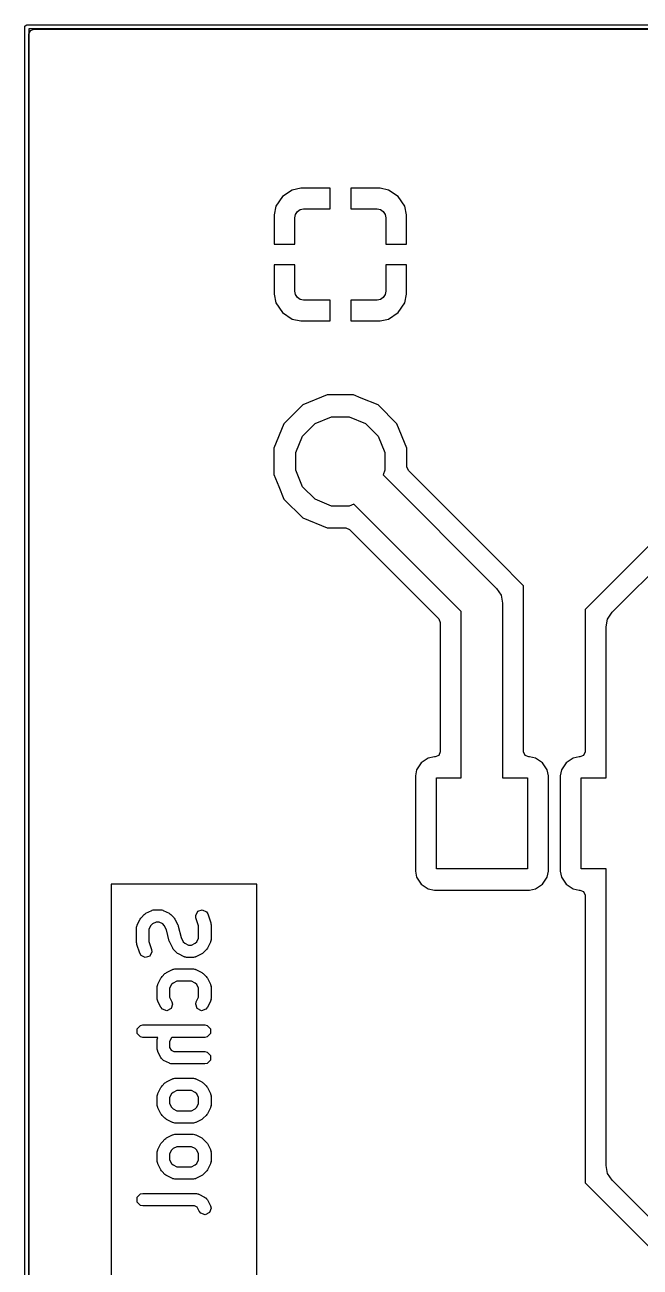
# Model space of a CAD drawing. Header units: millimetres. Extents: x 102.9 to 147, y -135 to -49.9.
# Drawn here: x 102.95 to 117.82, y -79.97 to -49.95 of the extents above; entities that cross this region are included whole.
import ezdxf

# ---------------------------------------------------------------- set-up
doc = ezdxf.new("R2010")
doc.units = ezdxf.units.MM
doc.layers.add('B.Cu', color=153, linetype='CONTINUOUS', true_color=0x4d7fc4)

msp = doc.modelspace()

# ---------------------------------------------------------------- linework, layer by layer
at = {"layer": 'B.Cu', "linetype": 'CONTINUOUS'}
for p, q in [((102.95, -50), (102.953806, -49.980866)), ((102.95, -135), (102.95, -50)), ((102.953806, -49.980866), (102.980866, -49.953806)), ((102.980866, -49.953806), (103, -49.95)), ((103, -49.95), (147, -49.95)), ((103.05, -50.05), (103.05, -134.95)), ((146.95, -50.05), (103.05, -50.05)), ((103.0505, -50.1745), (103.086819, -50.086819)), ((103.086819, -50.086819), (103.1745, -50.0505)), ((103.1745, -50.0505), (146.8255, -50.0505)), ((103.0505, -54.541453), (103.0505, -50.1745)), ((109.41141, -53.941284), (109.176048, -54.098548)), ((109.411414, -53.941282), (109.41141, -53.941284)), ((109.618955, -53.9), (109.411414, -53.941282)), ((110.3275, -53.9), (109.618955, -53.9)), ((110.3275, -54.4), (110.3275, -53.9)), ((111.536045, -53.9), (110.8275, -53.9)), ((110.8275, -53.9), (110.8275, -54.4)), ((111.743585, -53.941282), (111.536045, -53.9)), ((111.743589, -53.941284), (111.743585, -53.941282)), ((111.978951, -54.098548), (111.743589, -53.941284)), ((109.018782, -54.333914), (108.9775, -54.541453)), ((109.018784, -54.33391), (109.018782, -54.333914)), ((109.176048, -54.098548), (109.018784, -54.33391)), ((112.136215, -54.33391), (111.978951, -54.098548)), ((112.136217, -54.333914), (112.136215, -54.33391)), ((112.177499, -54.541453), (112.136217, -54.333914)), ((103.0505, -55.417157), (103.0505, -54.541453)), ((108.9775, -54.541453), (108.9775, -55.25)), ((109.4775, -54.611539), (109.493602, -54.530587)), ((109.4775, -55.25), (109.4775, -54.611539)), ((109.493602, -54.530587), (109.539458, -54.461958)), ((109.539458, -54.461958), (109.608087, -54.416102)), ((109.608087, -54.416102), (109.68904, -54.400001)), ((109.68904, -54.400001), (110.3275, -54.4)), ((110.8275, -54.4), (111.465961, -54.4)), ((111.465961, -54.4), (111.546913, -54.416102)), ((111.546913, -54.416102), (111.615542, -54.461958)), ((111.615542, -54.461958), (111.661398, -54.530587)), ((111.661398, -54.530587), (111.677499, -54.61154)), ((111.677499, -54.61154), (111.677499, -55.25)), ((112.1775, -54.541455), (112.177499, -54.541453)), ((112.1775, -55.25), (112.1775, -54.541455)), ((103.0505, -56.458546), (103.0505, -55.417157)), ((108.9775, -55.25), (109.4775, -55.25)), ((111.677499, -55.25), (112.1775, -55.25)), ((109.477501, -55.75), (108.9775, -55.75)), ((108.9775, -55.75), (108.9775, -56.458546)), ((109.477501, -56.38846), (109.477501, -55.75)), ((112.1775, -55.75), (111.6775, -55.75)), ((111.6775, -55.75), (111.6775, -56.388461)), ((112.1775, -56.458544), (112.1775, -55.75)), ((109.493602, -56.469413), (109.477501, -56.38846)), ((111.6775, -56.388461), (111.661398, -56.469413)), ((103.0505, -60.180048), (103.0505, -56.458546)), ((108.9775, -56.458546), (109.018782, -56.666085)), ((109.018782, -56.666085), (109.018784, -56.666089)), ((109.018784, -56.666089), (109.176048, -56.901451)), ((109.539458, -56.538042), (109.493602, -56.469413)), ((109.608087, -56.583898), (109.539458, -56.538042)), ((109.689039, -56.6), (109.608087, -56.583898)), ((110.3275, -56.599999), (109.689039, -56.6)), ((110.3275, -57.1), (110.3275, -56.599999)), ((111.46596, -56.599999), (110.8275, -56.599999)), ((110.8275, -56.599999), (110.8275, -57.1)), ((111.546913, -56.583898), (111.46596, -56.599999)), ((111.615542, -56.538042), (111.546913, -56.583898)), ((111.661398, -56.469413), (111.615542, -56.538042)), ((111.978951, -56.901451), (112.136215, -56.666089)), ((112.136215, -56.666089), (112.136217, -56.666085)), ((112.136217, -56.666085), (112.177499, -56.458546)), ((112.177499, -56.458546), (112.1775, -56.458544)), ((109.176048, -56.901451), (109.41141, -57.058715)), ((111.743589, -57.058715), (111.978951, -56.901451)), ((109.41141, -57.058715), (109.411414, -57.058717)), ((109.411414, -57.058717), (109.618953, -57.099999)), ((109.618953, -57.099999), (109.618956, -57.1)), ((109.618956, -57.1), (110.3275, -57.1)), ((110.8275, -57.1), (111.536044, -57.1)), ((111.536044, -57.1), (111.536046, -57.099999)), ((111.536046, -57.099999), (111.743585, -57.058717)), ((111.743585, -57.058717), (111.743589, -57.058715)), ((109.666357, -59.13638), (109.21388, -59.588857)), ((110.257548, -58.8915), (109.666357, -59.13638)), ((110.25755, -58.8915), (110.257548, -58.8915)), ((110.89745, -58.8915), (110.25755, -58.8915)), ((110.897451, -58.8915), (110.89745, -58.8915)), ((111.083545, -58.968583), (110.897451, -58.8915)), ((111.488642, -59.13638), (111.083545, -58.968583)), ((111.94112, -59.588858), (111.488642, -59.13638)), ((121.605181, -58.968583), (117.099707, -63.474058)), ((109.966373, -59.585383), (110.362901, -59.421136)), ((110.362901, -59.421136), (110.792099, -59.421136)), ((110.792099, -59.421136), (111.188627, -59.585383)), ((117.146447, -64.146447), (122.146447, -59.146446)), ((109.21388, -59.588857), (108.969, -60.180048)), ((109.662883, -59.888873), (109.966373, -59.585383)), ((111.188627, -59.585383), (111.492117, -59.888873)), ((112.185999, -60.180048), (111.94112, -59.588858)), ((109.498636, -60.285401), (109.662883, -59.888873)), ((111.492117, -59.888873), (111.656364, -60.285401)), ((103.0505, -103.7484), (103.0505, -60.180048)), ((108.969, -60.180048), (108.969, -60.819951)), ((109.498636, -60.714599), (109.498636, -60.285401)), ((111.656364, -60.285401), (111.656364, -60.714599)), ((112.186, -60.180051), (112.185999, -60.180048)), ((112.186, -60.630904), (112.186, -60.180051)), ((112.222319, -60.718585), (112.186, -60.630904)), ((108.969, -60.819951), (109.088521, -61.108499)), ((109.662883, -61.111127), (109.498636, -60.714599)), ((111.656364, -60.714599), (111.610333, -60.825727)), ((111.610333, -60.825727), (114.353553, -63.568947)), ((114.400292, -62.896558), (112.222319, -60.718585)), ((109.088521, -61.108499), (109.21388, -61.411142)), ((109.966373, -61.414617), (109.662883, -61.111127)), ((109.21388, -61.411142), (109.666358, -61.86362)), ((110.362901, -61.578864), (109.966373, -61.414617)), ((110.903227, -61.532833), (110.792099, -61.578864)), ((113.5, -64.129606), (110.903227, -61.532833)), ((110.792099, -61.578864), (110.362901, -61.578864)), ((109.666358, -61.86362), (110.25755, -62.1085)), ((110.25755, -62.1085), (110.708404, -62.1085)), ((110.708404, -62.1085), (110.796085, -62.144819)), ((110.796085, -62.144819), (112.955181, -64.303915)), ((114.400295, -62.89656), (114.400292, -62.896558)), ((115.0085, -63.504765), (114.400295, -62.89656)), ((114.353553, -63.568947), (114.46194, -63.731158)), ((115.0085, -67.5175), (115.0085, -63.504765)), ((117.099707, -63.474058), (116.4915, -64.082264)), ((114.46194, -63.731158), (114.5, -63.9225)), ((114.5, -63.9225), (114.5, -68.15)), ((113.5, -68.15), (113.5, -64.129606)), ((116.4915, -64.082264), (116.4915, -67.5175)), ((117.03806, -64.308658), (117.146447, -64.146447)), ((112.955181, -64.303915), (112.9915, -64.391596)), ((112.9915, -64.391596), (112.9915, -67.5175)), ((117, -64.5), (117.03806, -64.308658)), ((117, -68.15), (117, -64.5)), ((112.9915, -67.5175), (112.955181, -67.605181)), ((115.044819, -67.605181), (115.0085, -67.5175)), ((116.4915, -67.5175), (116.455181, -67.605181)), ((112.533392, -67.783392), (112.421004, -67.951593)), ((112.701593, -67.671004), (112.533392, -67.783392)), ((112.701597, -67.671002), (112.701593, -67.671004)), ((112.849915, -67.6415), (112.701597, -67.671002)), ((112.8675, -67.6415), (112.849915, -67.6415)), ((112.955181, -67.605181), (112.8675, -67.6415)), ((115.1325, -67.6415), (115.044819, -67.605181)), ((115.150082, -67.6415), (115.1325, -67.6415)), ((115.150085, -67.6415), (115.150082, -67.6415)), ((115.298402, -67.671002), (115.150085, -67.6415)), ((115.298405, -67.671003), (115.298402, -67.671002)), ((115.298407, -67.671004), (115.298405, -67.671003)), ((115.466608, -67.783392), (115.298407, -67.671004)), ((115.578996, -67.951593), (115.466608, -67.783392)), ((116.033392, -67.783392), (115.921004, -67.951593)), ((116.201593, -67.671004), (116.033392, -67.783392)), ((116.201597, -67.671002), (116.201593, -67.671004)), ((116.349915, -67.6415), (116.201597, -67.671002)), ((116.3675, -67.6415), (116.349915, -67.6415)), ((116.455181, -67.605181), (116.3675, -67.6415)), ((112.421002, -67.951597), (112.3915, -68.099913)), ((112.3915, -68.099913), (112.3915, -70.400086)), ((112.421004, -67.951593), (112.421002, -67.951597)), ((115.578996, -67.951596), (115.578996, -67.951593)), ((115.578997, -67.951597), (115.578996, -67.951596)), ((115.608499, -68.099913), (115.578997, -67.951597)), ((115.6085, -68.099915), (115.608499, -68.099913)), ((115.6085, -68.099918), (115.6085, -68.099915)), ((115.6085, -70.400082), (115.6085, -68.099918)), ((115.921002, -67.951597), (115.8915, -68.099913)), ((115.8915, -68.099913), (115.8915, -70.400086)), ((115.921004, -67.951593), (115.921002, -67.951597)), ((112.9, -70.35), (112.9, -68.15)), ((112.9, -68.15), (113.5, -68.15)), ((114.5, -68.15), (115.1, -68.15)), ((115.1, -68.15), (115.1, -70.35)), ((116.4, -70.35), (116.4, -68.15)), ((116.4, -68.15), (117, -68.15)), ((112.3915, -70.400086), (112.421002, -70.548402)), ((112.421002, -70.548402), (112.421003, -70.548405)), ((112.421003, -70.548405), (112.421004, -70.548407)), ((112.421004, -70.548407), (112.533392, -70.716608)), ((115.1, -70.35), (112.9, -70.35)), ((115.466608, -70.716608), (115.578996, -70.548407)), ((115.578996, -70.548407), (115.6085, -70.400082)), ((115.8915, -70.400086), (115.921002, -70.548402)), ((115.921002, -70.548402), (115.921003, -70.548405)), ((115.921003, -70.548405), (115.921004, -70.548407)), ((115.921004, -70.548407), (116.033392, -70.716608)), ((117, -70.35), (116.4, -70.35)), ((117, -77.515634), (117, -70.35)), ((108.559328, -70.717764), (105.035509, -70.717764)), ((105.035509, -70.717764), (105.035509, -103.7484)), ((108.559328, -90.361852), (108.559328, -70.717764)), ((112.533392, -70.716608), (112.701593, -70.828996)), ((112.701593, -70.828996), (112.701596, -70.828996)), ((112.701596, -70.828996), (112.701597, -70.828997)), ((112.701597, -70.828997), (112.849913, -70.858499)), ((115.150085, -70.858499), (115.298407, -70.828996)), ((115.298407, -70.828996), (115.466608, -70.716608)), ((116.033392, -70.716608), (116.201593, -70.828996)), ((116.201593, -70.828996), (116.201596, -70.828996)), ((116.201596, -70.828996), (116.201597, -70.828997)), ((116.201597, -70.828997), (116.349913, -70.858499)), ((112.849913, -70.858499), (112.849916, -70.8585)), ((112.849916, -70.8585), (112.849918, -70.8585)), ((112.849918, -70.8585), (115.150084, -70.8585)), ((115.150084, -70.8585), (115.150085, -70.858499)), ((116.349913, -70.858499), (116.349916, -70.8585)), ((116.349916, -70.8585), (116.349918, -70.8585)), ((116.349918, -70.8585), (116.3675, -70.8585)), ((116.3675, -70.8585), (116.455181, -70.894819)), ((116.455181, -70.894819), (116.4915, -70.9825)), ((116.4915, -70.9825), (116.4915, -77.933369)), ((105.76619, -71.519874), (105.837618, -71.448445)), ((105.837618, -71.448445), (105.85761, -71.435085)), ((105.85761, -71.435085), (105.876603, -71.420346)), ((105.876603, -71.420346), (106.019461, -71.348918)), ((106.019461, -71.348918), (106.026704, -71.346934)), ((106.026704, -71.346934), (106.029139, -71.3445)), ((106.029139, -71.3445), (106.052723, -71.339808)), ((106.052723, -71.339808), (106.07591, -71.333459)), ((106.07591, -71.333459), (106.079175, -71.334547)), ((106.079175, -71.334547), (106.086542, -71.333082)), ((106.086542, -71.333082), (106.2294, -71.333082)), ((106.2294, -71.333082), (106.236767, -71.334547)), ((106.236767, -71.334547), (106.240033, -71.333459)), ((106.240033, -71.333459), (106.263222, -71.339809)), ((106.263222, -71.339809), (106.286803, -71.3445)), ((106.286803, -71.3445), (106.289236, -71.346933)), ((106.289236, -71.346933), (106.296482, -71.348918)), ((106.296482, -71.348918), (106.439339, -71.420346)), ((106.439339, -71.420346), (106.458331, -71.435085)), ((106.458331, -71.435085), (106.478324, -71.448445)), ((106.478324, -71.448445), (106.549752, -71.519874)), ((107.079777, -71.472448), (107.13112, -71.369764)), ((107.13112, -71.369764), (107.240034, -71.333459)), ((107.240034, -71.333459), (107.342718, -71.384802)), ((107.342718, -71.384802), (107.371703, -71.435648)), ((107.371703, -71.435648), (107.443131, -71.649934)), ((105.651205, -71.758163), (105.657555, -71.734973)), ((105.657555, -71.734973), (105.662246, -71.711393)), ((105.662246, -71.711393), (105.664679, -71.708959)), ((105.664679, -71.708959), (105.666664, -71.701714)), ((105.666664, -71.701714), (105.738093, -71.558857)), ((105.738093, -71.558857), (105.752832, -71.539864)), ((105.752832, -71.539864), (105.76619, -71.519874)), ((105.995535, -71.714791), (105.950828, -71.804206)), ((106.032539, -71.677787), (105.995535, -71.714791)), ((106.121952, -71.633082), (106.032539, -71.677787)), ((106.19399, -71.633082), (106.121952, -71.633082)), ((106.283401, -71.677787), (106.19399, -71.633082)), ((106.320406, -71.714792), (106.283401, -71.677787)), ((106.373586, -71.821152), (106.320406, -71.714792)), ((106.549752, -71.519874), (106.563109, -71.539864)), ((106.563109, -71.539864), (106.577849, -71.558857)), ((106.577849, -71.558857), (106.649278, -71.701713)), ((106.649278, -71.701713), (106.653618, -71.717563)), ((106.653618, -71.717563), (106.660635, -71.732416)), ((106.660635, -71.732416), (106.728069, -72.002154)), ((107.087097, -71.530516), (107.079777, -71.472448)), ((107.150828, -71.72171), (107.087097, -71.530516)), ((107.150828, -72.0191), (107.150828, -71.72171)), ((107.443131, -71.649934), (107.446138, -71.673792)), ((107.446138, -71.673792), (107.450828, -71.697368)), ((107.450828, -71.697368), (107.450828, -72.05451)), ((105.650828, -71.768796), (105.652293, -71.761428)), ((105.650828, -72.125939), (105.650828, -71.768796)), ((105.652293, -71.761428), (105.651205, -71.758163)), ((105.950828, -71.804206), (105.950828, -72.101598)), ((106.441021, -72.09089), (106.373586, -71.821152)), ((106.728069, -72.002154), (106.781248, -72.108513)), ((107.106122, -72.108512), (107.150828, -72.0191)), ((105.655519, -72.149522), (105.650828, -72.125939)), ((105.658526, -72.173373), (105.655519, -72.149522)), ((105.729954, -72.387659), (105.658526, -72.173373)), ((105.950828, -72.101598), (106.014559, -72.29279)), ((106.02188, -72.350858), (105.970538, -72.453543)), ((106.014559, -72.29279), (106.02188, -72.350858)), ((106.448037, -72.105743), (106.441021, -72.09089)), ((106.452378, -72.121592), (106.448037, -72.105743)), ((106.523807, -72.26445), (106.452378, -72.121592)), ((106.538546, -72.283442), (106.523807, -72.26445)), ((106.551906, -72.303435), (106.538546, -72.283442)), ((106.623335, -72.374863), (106.551906, -72.303435)), ((106.781248, -72.108513), (106.818253, -72.145517)), ((106.818253, -72.145517), (106.907667, -72.190225)), ((106.907667, -72.190225), (106.979704, -72.190225)), ((106.979704, -72.190225), (107.069118, -72.145517)), ((107.069118, -72.145517), (107.106122, -72.108512)), ((107.335465, -72.303435), (107.264036, -72.374863)), ((107.348824, -72.283441), (107.335465, -72.303435)), ((107.363564, -72.264449), (107.348824, -72.283441)), ((107.434993, -72.121591), (107.363564, -72.264449)), ((107.436976, -72.114346), (107.434993, -72.121591)), ((107.43941, -72.111913), (107.436976, -72.114346)), ((107.4441, -72.088334), (107.43941, -72.111913)), ((107.450451, -72.065142), (107.4441, -72.088334)), ((107.450828, -72.05451), (107.449362, -72.061876)), ((107.449362, -72.061876), (107.450451, -72.065142)), ((105.758939, -72.438506), (105.729954, -72.387659)), ((105.861623, -72.489848), (105.758939, -72.438506)), ((105.970538, -72.453543), (105.861623, -72.489848)), ((106.643325, -72.38822), (106.623335, -72.374863)), ((106.662318, -72.40296), (106.643325, -72.38822)), ((106.805174, -72.474389), (106.662318, -72.40296)), ((106.81242, -72.476373), (106.805174, -72.474389)), ((106.814854, -72.478807), (106.81242, -72.476373)), ((106.83843, -72.483496), (106.814854, -72.478807)), ((106.861623, -72.489848), (106.83843, -72.483496)), ((106.864888, -72.488759), (106.861623, -72.489848)), ((106.872257, -72.490225), (106.864888, -72.488759)), ((107.015114, -72.490225), (106.872257, -72.490225)), ((107.022481, -72.488759), (107.015114, -72.490225)), ((107.025747, -72.489848), (107.022481, -72.488759)), ((107.048936, -72.483497), (107.025747, -72.489848)), ((107.072517, -72.478807), (107.048936, -72.483497)), ((107.07495, -72.476373), (107.072517, -72.478807)), ((107.082196, -72.474389), (107.07495, -72.476373)), ((107.225053, -72.40296), (107.082196, -72.474389)), ((107.244045, -72.38822), (107.225053, -72.40296)), ((107.264036, -72.374863), (107.244045, -72.38822)), ((106.252832, -72.968435), (106.26619, -72.948445)), ((106.26619, -72.948445), (106.337618, -72.877016)), ((106.337618, -72.877016), (106.35761, -72.863656)), ((106.35761, -72.863656), (106.376603, -72.848917)), ((106.376603, -72.848917), (106.519461, -72.777489)), ((106.519461, -72.777489), (106.526704, -72.775505)), ((106.526704, -72.775505), (106.529139, -72.773071)), ((106.529139, -72.773071), (106.552723, -72.768379)), ((106.552723, -72.768379), (106.57591, -72.76203)), ((106.57591, -72.76203), (106.579175, -72.763118)), ((106.579175, -72.763118), (106.586542, -72.761653)), ((106.586542, -72.761653), (107.015114, -72.761653)), ((107.015114, -72.761653), (107.022481, -72.763118)), ((107.022481, -72.763118), (107.025747, -72.76203)), ((107.025747, -72.76203), (107.048936, -72.76838)), ((107.048936, -72.76838), (107.072517, -72.773071)), ((107.072517, -72.773071), (107.07495, -72.775504)), ((107.07495, -72.775504), (107.082196, -72.777489)), ((107.082196, -72.777489), (107.225053, -72.848917)), ((107.225053, -72.848917), (107.244045, -72.863657)), ((107.244045, -72.863657), (107.264037, -72.877015)), ((107.264037, -72.877015), (107.335466, -72.948444)), ((107.335466, -72.948444), (107.348823, -72.968435)), ((106.150828, -73.197367), (106.152293, -73.189999)), ((106.150828, -73.483081), (106.150828, -73.197367)), ((106.151205, -73.186734), (106.157555, -73.163544)), ((106.152293, -73.189999), (106.151205, -73.186734)), ((106.157555, -73.163544), (106.162246, -73.139964)), ((106.162246, -73.139964), (106.164679, -73.13753)), ((106.164679, -73.13753), (106.166664, -73.130285)), ((106.166664, -73.130285), (106.238093, -72.987428)), ((106.238093, -72.987428), (106.252832, -72.968435)), ((106.495535, -73.143362), (106.450828, -73.232777)), ((106.450828, -73.232777), (106.450828, -73.447671)), ((106.532539, -73.106358), (106.495535, -73.143362)), ((106.621952, -73.061653), (106.532539, -73.106358)), ((106.979704, -73.061653), (106.621952, -73.061653)), ((107.069116, -73.106358), (106.979704, -73.061653)), ((107.106121, -73.143363), (107.069116, -73.106358)), ((107.150828, -73.232776), (107.106121, -73.143363)), ((107.150828, -73.447671), (107.150828, -73.232776)), ((107.348823, -72.968435), (107.363564, -72.987428)), ((107.363564, -72.987428), (107.434992, -73.130286)), ((107.434992, -73.130286), (107.436975, -73.137529)), ((107.436975, -73.137529), (107.43941, -73.139964)), ((107.43941, -73.139964), (107.444101, -73.163548)), ((107.444101, -73.163548), (107.450451, -73.186735)), ((107.450451, -73.186735), (107.449362, -73.19)), ((107.449362, -73.19), (107.450828, -73.197367)), ((107.450828, -73.197367), (107.450828, -73.483081)), ((106.152293, -73.490448), (106.150828, -73.483081)), ((106.151205, -73.493714), (106.152293, -73.490448)), ((106.157555, -73.516903), (106.151205, -73.493714)), ((106.162246, -73.540484), (106.157555, -73.516903)), ((106.164679, -73.542917), (106.162246, -73.540484)), ((106.166664, -73.550163), (106.164679, -73.542917)), ((106.238093, -73.693021), (106.166664, -73.550163)), ((106.450828, -73.447671), (106.506421, -73.558857)), ((107.095236, -73.558858), (107.150828, -73.447671)), ((107.434993, -73.550162), (107.363564, -73.69302)), ((107.436976, -73.542917), (107.434993, -73.550162)), ((107.43941, -73.540484), (107.436976, -73.542917)), ((107.4441, -73.516905), (107.43941, -73.540484)), ((107.450451, -73.493713), (107.4441, -73.516905)), ((107.450828, -73.483081), (107.449362, -73.490447)), ((107.449362, -73.490447), (107.450451, -73.493713)), ((106.273977, -73.739257), (106.238093, -73.693021)), ((106.38289, -73.775562), (106.273977, -73.739257)), ((106.485576, -73.724219), (106.38289, -73.775562)), ((106.52188, -73.615306), (106.485576, -73.724219)), ((106.506421, -73.558857), (106.52188, -73.615306)), ((107.079777, -73.615307), (107.095236, -73.558858)), ((107.116082, -73.72422), (107.079777, -73.615307)), ((107.218768, -73.775562), (107.116082, -73.72422)), ((107.327681, -73.739257), (107.218768, -73.775562)), ((107.363564, -73.69302), (107.327681, -73.739257)), ((105.662246, -74.211392), (105.743425, -74.130213)), ((105.743425, -74.130213), (105.800828, -74.118795)), ((105.800828, -74.118795), (107.300828, -74.118795)), ((107.300828, -74.118795), (107.358231, -74.130213)), ((107.358231, -74.130213), (107.43941, -74.211392)), ((105.662246, -74.326198), (105.662246, -74.211392)), ((105.743425, -74.407377), (105.662246, -74.326198)), ((105.800828, -74.418795), (105.743425, -74.407377)), ((106.165898, -74.418795), (105.800828, -74.418795)), ((106.151205, -74.472448), (106.157555, -74.449258)), ((106.157555, -74.449258), (106.162246, -74.425678)), ((106.162246, -74.425678), (106.164679, -74.423244)), ((106.164679, -74.423244), (106.165898, -74.418795)), ((106.495535, -74.429076), (106.450828, -74.518491)), ((106.505818, -74.418795), (106.495535, -74.429076)), ((107.300828, -74.418795), (106.505818, -74.418795)), ((107.358231, -74.407377), (107.300828, -74.418795)), ((107.43941, -74.326198), (107.358231, -74.407377)), ((107.43941, -74.211392), (107.43941, -74.326198)), ((106.150828, -74.483081), (106.152293, -74.475713)), ((106.150828, -74.697367), (106.150828, -74.483081)), ((106.152293, -74.704734), (106.150828, -74.697367)), ((106.152293, -74.475713), (106.151205, -74.472448)), ((106.151205, -74.708), (106.152293, -74.704734)), ((106.157555, -74.731189), (106.151205, -74.708)), ((106.162246, -74.75477), (106.157555, -74.731189)), ((106.450828, -74.518491), (106.450828, -74.661956)), ((106.450828, -74.661956), (106.48406, -74.728421)), ((106.48406, -74.728421), (106.550524, -74.761653)), ((106.164679, -74.757203), (106.162246, -74.75477)), ((106.166664, -74.764449), (106.164679, -74.757203)), ((106.238093, -74.907306), (106.166664, -74.764449)), ((106.256402, -74.930898), (106.238093, -74.907306)), ((106.258938, -74.938504), (106.256402, -74.930898)), ((106.267405, -74.945075), (106.258938, -74.938504)), ((106.273977, -74.953543), (106.267405, -74.945075)), ((106.281582, -74.956078), (106.273977, -74.953543)), ((106.305175, -74.974388), (106.281582, -74.956078)), ((106.448031, -75.045817), (106.305175, -74.974388)), ((106.455277, -75.047801), (106.448031, -75.045817)), ((106.457711, -75.050235), (106.455277, -75.047801)), ((106.481287, -75.054924), (106.457711, -75.050235)), ((106.550524, -74.761653), (107.300828, -74.761653)), ((107.300828, -74.761653), (107.358231, -74.773071)), ((107.358231, -75.050235), (107.300828, -75.061653)), ((107.358231, -74.773071), (107.43941, -74.85425)), ((107.43941, -74.969056), (107.358231, -75.050235)), ((107.43941, -74.85425), (107.43941, -74.969056)), ((106.50448, -75.061276), (106.481287, -75.054924)), ((106.507745, -75.060187), (106.50448, -75.061276)), ((106.515114, -75.061653), (106.507745, -75.060187)), ((107.300828, -75.061653), (106.515114, -75.061653)), ((106.166664, -75.773142), (106.238093, -75.630285)), ((106.238093, -75.630285), (106.252832, -75.611292)), ((106.252832, -75.611292), (106.26619, -75.591302)), ((106.26619, -75.591302), (106.337618, -75.519873)), ((106.337618, -75.519873), (106.35761, -75.506513)), ((106.35761, -75.506513), (106.376603, -75.491774)), ((106.376603, -75.491774), (106.519461, -75.420346)), ((106.519461, -75.420346), (106.526704, -75.418362)), ((106.526704, -75.418362), (106.529139, -75.415928)), ((106.529139, -75.415928), (106.552723, -75.411236)), ((106.552723, -75.411236), (106.57591, -75.404887)), ((106.57591, -75.404887), (106.579175, -75.405975)), ((106.579175, -75.405975), (106.586542, -75.40451)), ((106.586542, -75.40451), (107.015114, -75.40451)), ((107.015114, -75.40451), (107.022481, -75.405975)), ((107.022481, -75.405975), (107.025747, -75.404887)), ((107.025747, -75.404887), (107.048936, -75.411237)), ((107.048936, -75.411237), (107.072517, -75.415928)), ((107.072517, -75.415928), (107.07495, -75.418361)), ((107.07495, -75.418361), (107.082196, -75.420346)), ((107.082196, -75.420346), (107.225053, -75.491774)), ((107.225053, -75.491774), (107.244045, -75.506514)), ((107.244045, -75.506514), (107.264037, -75.519872)), ((107.264037, -75.519872), (107.335466, -75.591301)), ((107.335466, -75.591301), (107.348823, -75.611292)), ((107.348823, -75.611292), (107.363564, -75.630285)), ((107.363564, -75.630285), (107.434992, -75.773143)), ((106.150828, -75.840224), (106.152293, -75.832856)), ((106.150828, -76.05451), (106.150828, -75.840224)), ((106.151205, -75.829591), (106.157555, -75.806401)), ((106.152293, -75.832856), (106.151205, -75.829591)), ((106.157555, -75.806401), (106.162246, -75.782821)), ((106.162246, -75.782821), (106.164679, -75.780387)), ((106.164679, -75.780387), (106.166664, -75.773142)), ((106.495535, -75.786219), (106.450828, -75.875634)), ((106.450828, -75.875634), (106.450828, -76.019099)), ((106.532539, -75.749215), (106.495535, -75.786219)), ((106.621952, -75.70451), (106.532539, -75.749215)), ((106.979704, -75.70451), (106.621952, -75.70451)), ((107.069116, -75.749215), (106.979704, -75.70451)), ((107.106121, -75.78622), (107.069116, -75.749215)), ((107.150828, -75.875633), (107.106121, -75.78622)), ((107.150828, -76.0191), (107.150828, -75.875633)), ((107.434992, -75.773143), (107.436975, -75.780386)), ((107.436975, -75.780386), (107.43941, -75.782821)), ((107.43941, -75.782821), (107.444101, -75.806405)), ((107.444101, -75.806405), (107.450451, -75.829592)), ((107.450451, -75.829592), (107.449362, -75.832857)), ((107.449362, -75.832857), (107.450828, -75.840224)), ((107.450828, -75.840224), (107.450828, -76.05451)), ((106.152293, -76.061877), (106.150828, -76.05451)), ((106.151205, -76.065143), (106.152293, -76.061877)), ((106.157555, -76.088332), (106.151205, -76.065143)), ((106.162246, -76.111913), (106.157555, -76.088332)), ((106.164679, -76.114346), (106.162246, -76.111913)), ((106.166664, -76.121592), (106.164679, -76.114346)), ((106.238093, -76.264449), (106.166664, -76.121592)), ((106.450828, -76.019099), (106.495535, -76.108514)), ((106.495535, -76.108514), (106.532539, -76.145518)), ((106.532539, -76.145518), (106.621952, -76.190224)), ((106.621952, -76.190224), (106.979704, -76.190224)), ((106.979704, -76.190224), (107.069116, -76.145518)), ((107.069116, -76.145518), (107.106121, -76.108513)), ((107.106121, -76.108513), (107.150828, -76.0191)), ((107.434992, -76.121591), (107.363564, -76.264449)), ((107.436975, -76.114347), (107.434992, -76.121591)), ((107.43941, -76.111913), (107.436975, -76.114347)), ((107.444101, -76.088328), (107.43941, -76.111913)), ((107.450451, -76.065142), (107.444101, -76.088328)), ((107.450828, -76.05451), (107.449362, -76.061876)), ((107.449362, -76.061876), (107.450451, -76.065142)), ((106.252832, -76.283441), (106.238093, -76.264449)), ((106.26619, -76.303432), (106.252832, -76.283441)), ((106.337618, -76.374861), (106.26619, -76.303432)), ((106.35761, -76.38822), (106.337618, -76.374861)), ((106.376603, -76.40296), (106.35761, -76.38822)), ((106.519461, -76.474388), (106.376603, -76.40296)), ((106.526704, -76.476371), (106.519461, -76.474388)), ((106.529139, -76.478806), (106.526704, -76.476371)), ((106.552723, -76.483497), (106.529139, -76.478806)), ((106.57591, -76.489847), (106.552723, -76.483497)), ((106.579175, -76.488758), (106.57591, -76.489847)), ((106.586542, -76.490224), (106.579175, -76.488758)), ((107.015114, -76.490224), (106.586542, -76.490224)), ((107.022481, -76.488758), (107.015114, -76.490224)), ((107.025747, -76.489847), (107.022481, -76.488758)), ((107.048936, -76.483496), (107.025747, -76.489847)), ((107.072517, -76.478806), (107.048936, -76.483496)), ((107.07495, -76.476372), (107.072517, -76.478806)), ((107.082196, -76.474388), (107.07495, -76.476372)), ((107.225053, -76.40296), (107.082196, -76.474388)), ((107.244045, -76.388219), (107.225053, -76.40296)), ((107.264037, -76.374862), (107.244045, -76.388219)), ((107.335466, -76.303433), (107.264037, -76.374862)), ((107.348823, -76.283441), (107.335466, -76.303433)), ((107.363564, -76.264449), (107.348823, -76.283441)), ((106.35761, -76.863656), (106.376603, -76.848917)), ((106.376603, -76.848917), (106.519461, -76.777489)), ((106.519461, -76.777489), (106.526704, -76.775505)), ((106.526704, -76.775505), (106.529139, -76.773071)), ((106.529139, -76.773071), (106.552723, -76.768379)), ((106.552723, -76.768379), (106.57591, -76.76203)), ((106.57591, -76.76203), (106.579175, -76.763118)), ((106.579175, -76.763118), (106.586542, -76.761653)), ((106.586542, -76.761653), (107.015114, -76.761653)), ((107.015114, -76.761653), (107.022481, -76.763118)), ((107.022481, -76.763118), (107.025747, -76.76203)), ((107.025747, -76.76203), (107.048936, -76.76838)), ((107.048936, -76.76838), (107.072517, -76.773071)), ((107.072517, -76.773071), (107.07495, -76.775504)), ((107.07495, -76.775504), (107.082196, -76.777489)), ((107.082196, -76.777489), (107.225053, -76.848917)), ((107.225053, -76.848917), (107.244045, -76.863657)), ((106.157555, -77.163544), (106.162246, -77.139964)), ((106.162246, -77.139964), (106.164679, -77.13753)), ((106.164679, -77.13753), (106.166664, -77.130285)), ((106.166664, -77.130285), (106.238093, -76.987428)), ((106.238093, -76.987428), (106.252832, -76.968435)), ((106.252832, -76.968435), (106.26619, -76.948445)), ((106.26619, -76.948445), (106.337618, -76.877016)), ((106.337618, -76.877016), (106.35761, -76.863656)), ((106.495535, -77.143362), (106.450828, -77.232777)), ((106.532539, -77.106358), (106.495535, -77.143362)), ((106.621952, -77.061653), (106.532539, -77.106358)), ((106.979704, -77.061653), (106.621952, -77.061653)), ((107.069116, -77.106358), (106.979704, -77.061653)), ((107.106121, -77.143363), (107.069116, -77.106358)), ((107.150828, -77.232776), (107.106121, -77.143363)), ((107.244045, -76.863657), (107.264037, -76.877015)), ((107.264037, -76.877015), (107.335466, -76.948444)), ((107.335466, -76.948444), (107.348823, -76.968435)), ((107.348823, -76.968435), (107.363564, -76.987428)), ((107.363564, -76.987428), (107.434992, -77.130286)), ((107.434992, -77.130286), (107.436975, -77.137529)), ((107.436975, -77.137529), (107.43941, -77.139964)), ((107.43941, -77.139964), (107.444101, -77.163548)), ((106.150828, -77.197367), (106.152293, -77.189999)), ((106.150828, -77.411653), (106.150828, -77.197367)), ((106.152293, -77.41902), (106.150828, -77.411653)), ((106.151205, -77.186734), (106.157555, -77.163544)), ((106.152293, -77.189999), (106.151205, -77.186734)), ((106.151205, -77.422286), (106.152293, -77.41902)), ((106.157555, -77.445475), (106.151205, -77.422286)), ((106.162246, -77.469056), (106.157555, -77.445475)), ((106.450828, -77.232777), (106.450828, -77.376242)), ((106.450828, -77.376242), (106.495535, -77.465657)), ((107.106121, -77.465656), (107.150828, -77.376243)), ((107.150828, -77.376243), (107.150828, -77.232776)), ((107.444101, -77.445471), (107.43941, -77.469056)), ((107.444101, -77.163548), (107.450451, -77.186735)), ((107.450451, -77.422285), (107.444101, -77.445471)), ((107.450451, -77.186735), (107.449362, -77.19)), ((107.449362, -77.19), (107.450828, -77.197367)), ((107.450828, -77.411653), (107.449362, -77.419019)), ((107.449362, -77.419019), (107.450451, -77.422285)), ((107.450828, -77.197367), (107.450828, -77.411653)), ((106.164679, -77.471489), (106.162246, -77.469056)), ((106.166664, -77.478735), (106.164679, -77.471489)), ((106.238093, -77.621592), (106.166664, -77.478735)), ((106.252832, -77.640584), (106.238093, -77.621592)), ((106.26619, -77.660575), (106.252832, -77.640584)), ((106.337618, -77.732004), (106.26619, -77.660575)), ((106.35761, -77.745363), (106.337618, -77.732004)), ((106.376603, -77.760103), (106.35761, -77.745363)), ((106.495535, -77.465657), (106.532539, -77.502661)), ((106.532539, -77.502661), (106.621952, -77.547367)), ((106.621952, -77.547367), (106.979704, -77.547367)), ((106.979704, -77.547367), (107.069116, -77.502661)), ((107.069116, -77.502661), (107.106121, -77.465656)), ((107.244045, -77.745362), (107.225053, -77.760103)), ((107.264037, -77.732005), (107.244045, -77.745362)), ((107.335466, -77.660576), (107.264037, -77.732005)), ((107.348823, -77.640584), (107.335466, -77.660576)), ((107.363564, -77.621592), (107.348823, -77.640584)), ((107.434992, -77.478734), (107.363564, -77.621592)), ((107.436975, -77.47149), (107.434992, -77.478734)), ((107.43941, -77.469056), (107.436975, -77.47149)), ((117.03806, -77.706976), (117, -77.515634)), ((117.146447, -77.869187), (117.03806, -77.706976)), ((106.519461, -77.831531), (106.376603, -77.760103)), ((106.526704, -77.833514), (106.519461, -77.831531)), ((106.529139, -77.835949), (106.526704, -77.833514)), ((106.552723, -77.84064), (106.529139, -77.835949)), ((106.57591, -77.84699), (106.552723, -77.84064)), ((106.579175, -77.845901), (106.57591, -77.84699)), ((106.586542, -77.847367), (106.579175, -77.845901)), ((107.015114, -77.847367), (106.586542, -77.847367)), ((107.022481, -77.845901), (107.015114, -77.847367)), ((107.025747, -77.84699), (107.022481, -77.845901)), ((107.048936, -77.840639), (107.025747, -77.84699)), ((107.072517, -77.835949), (107.048936, -77.840639)), ((107.07495, -77.833515), (107.072517, -77.835949)), ((107.082196, -77.831531), (107.07495, -77.833515)), ((107.225053, -77.760103), (107.082196, -77.831531)), ((116.4915, -77.933369), (117.099705, -78.541574)), ((119.340812, -80.063553), (117.146447, -77.869187)), ((105.662246, -78.282821), (105.743425, -78.201642)), ((105.662246, -78.397627), (105.662246, -78.282821)), ((105.743425, -78.201642), (105.800828, -78.190224)), ((105.800828, -78.190224), (107.086542, -78.190224)), ((107.086542, -78.190224), (107.093909, -78.191689)), ((107.093909, -78.191689), (107.097175, -78.190601)), ((107.097175, -78.190601), (107.120364, -78.196951)), ((107.120364, -78.196951), (107.143945, -78.201642)), ((107.143945, -78.201642), (107.146378, -78.204075)), ((107.146378, -78.204075), (107.153624, -78.20606)), ((107.153624, -78.20606), (107.296482, -78.277489)), ((107.296482, -78.277489), (107.320075, -78.2958)), ((107.320075, -78.2958), (107.32768, -78.298335)), ((107.32768, -78.298335), (107.334251, -78.306801)), ((107.334251, -78.306801), (107.342718, -78.313373)), ((107.342718, -78.313373), (107.345252, -78.320977)), ((107.345252, -78.320977), (107.363564, -78.344571)), ((107.363564, -78.344571), (107.434992, -78.487429)), ((105.743425, -78.478806), (105.662246, -78.397627)), ((105.800828, -78.490224), (105.743425, -78.478806)), ((107.051132, -78.490224), (105.800828, -78.490224)), ((107.117596, -78.523456), (107.051132, -78.490224)), ((107.166664, -78.621592), (107.117596, -78.523456)), ((107.202548, -78.667828), (107.166664, -78.621592)), ((107.414146, -78.652791), (107.311461, -78.704133)), ((107.450451, -78.543878), (107.414146, -78.652791)), ((107.434992, -78.487429), (107.450451, -78.543878)), ((117.099705, -78.541574), (117.099707, -78.541575)), ((117.099707, -78.541575), (118.668424, -80.110292)), ((107.311461, -78.704133), (107.202548, -78.667828))]:
    msp.add_line(p, q, dxfattribs=at)

doc.saveas('drawing.dxf')
